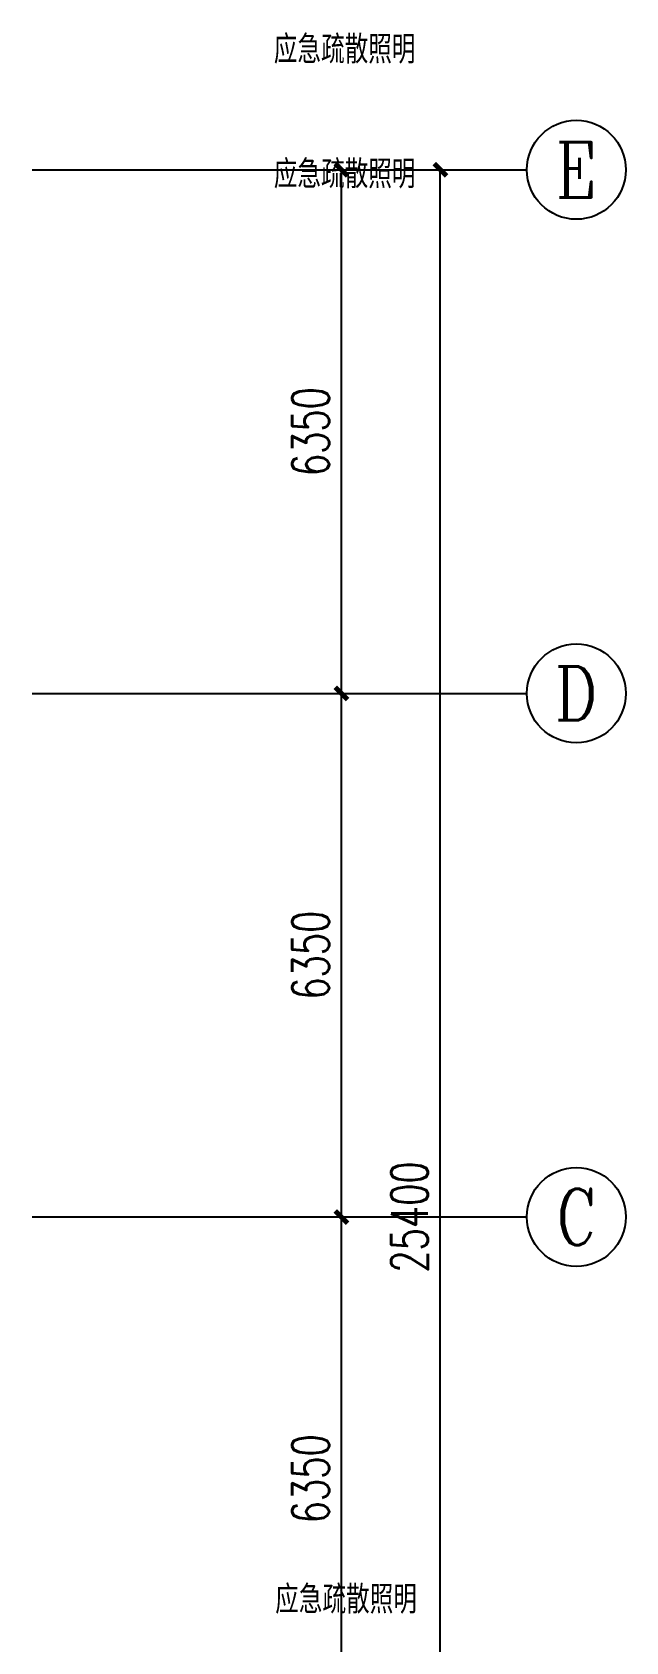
# Model space of a CAD drawing. Extents: x 12152 to 491505, y 111028 to 412681.
# Drawn here: x 472476 to 479676, y 196142 to 215663 of the extents above; entities that cross this region are included whole.
import ezdxf
from ezdxf.enums import TextEntityAlignment as Align

# ---------------------------------------------------------------- set-up
doc = ezdxf.new("R2010")
doc.units = 0
doc.header["$LTSCALE"] = 1000
doc.header["$MEASUREMENT"] = 0
doc.linetypes.add('DASHEDX2', pattern=[38.1, 25.4, -12.7])
for name, color, linetype in [('AXIS', 3, 'Continuous'), ('AXIS_TEXT', 7, 'Continuous'), ('M', 7, 'Continuous')]:
    doc.layers.add(name, color=color, linetype=linetype)
doc.styles.add('-宋体', font='', dxfattribs={"width": 0.75})
doc.styles.add('_TCH_AXIS', font='COMPLEX', dxfattribs={"bigfont": 'GBCBIG'})
doc.styles.add('_TCH_DIM_T3', font='SIMPLEX', dxfattribs={"width": 0.705882, "bigfont": 'GBCBIG'})
doc.styles.add('COMPLEX', font='COMPLEX')
doc.styles.get('-宋体').set_extended_font_data('SimSun')
doc.dimstyles.new('_TCH_ARCH&&150', dxfattribs={"dimtxt": 446.25, "dimasz": 150, "dimexe": 375, "dimexo": 450, "dimgap": 150, "dimtad": 1, "dimdec": 0, "dimzin": 0, "dimdsep": 46, "dimtxsty": '_TCH_DIM_T3', "dimblk": 'ARCHTICK', "dimcen": 0.09, "dimclrt": 7, "dimazin": 2, "dimtfac": 1, "dimtdec": 0, "dimtix": 1, "dimtmove": 2, "dimatfit": 3, "dimfxl": 1, "dimtolj": 1, "dimtzin": 0, "dimarcsym": 0})

# ---------------------------------------------------------------- blocks, each defined once
blk = doc.blocks.new('_ArchTick')
at = {"color": 0, "linetype": 'ByBlock', "const_width": 0.4}
blk.add_lwpolyline([(-0.5, -0.5), (0.5, 0.5)], dxfattribs=at)
blk = doc.blocks.new('*D146')
at = {"layer": 'AXIS', "color": 0, "lineweight": -2, "transparency": 16777216}
for p, q in [((472926, 201294), (476601, 201294)), ((476226, 194944), (476226, 201294)), ((472926, 194944), (476601, 194944))]:
    blk.add_line(p, q, dxfattribs=at)
at = {"layer": 'Defpoints', "color": 0, "transparency": 16777216}
for p in [(472476, 201294), (476226, 201294), (472476, 194944)]:
    blk.add_point(p, dxfattribs=at)
at = {"layer": 'AXIS', "color": 0, "lineweight": -2, "transparency": 16777216, "xscale": 150, "yscale": 150, "zscale": 150}
for p, rotation in [((476226, 201294), 90), ((476226, 194944), 270)]:
    blk.add_blockref('_ArchTick', p, dxfattribs=dict(at, rotation=rotation))
at = {"layer": 'AXIS', "color": 7, "transparency": 16777216, "insert": (475853, 198119), "char_height": 446.2, "attachment_point": 5, "rotation": 90, "style": '_TCH_DIM_T3'}
blk.add_mtext('\\A1;6350', dxfattribs=at)
blk = doc.blocks.new('*D147')
at = {"layer": 'AXIS', "color": 0, "lineweight": -2, "transparency": 16777216}
for p, q in [((472926, 207644), (476601, 207644)), ((476226, 201294), (476226, 207644)), ((472926, 201294), (476601, 201294))]:
    blk.add_line(p, q, dxfattribs=at)
at = {"layer": 'Defpoints', "color": 0, "transparency": 16777216}
for p in [(472476, 207644), (476226, 207644), (472476, 201294)]:
    blk.add_point(p, dxfattribs=at)
at = {"layer": 'AXIS', "color": 0, "lineweight": -2, "transparency": 16777216, "xscale": 150, "yscale": 150, "zscale": 150}
for p, rotation in [((476226, 207644), 90), ((476226, 201294), 270)]:
    blk.add_blockref('_ArchTick', p, dxfattribs=dict(at, rotation=rotation))
at = {"layer": 'AXIS', "color": 7, "transparency": 16777216, "insert": (475853, 204469), "char_height": 446.2, "attachment_point": 5, "rotation": 90, "style": '_TCH_DIM_T3'}
blk.add_mtext('\\A1;6350', dxfattribs=at)
blk = doc.blocks.new('*D148')
at = {"layer": 'AXIS', "color": 0, "lineweight": -2, "transparency": 16777216}
for p, q in [((472926, 213994), (476601, 213994)), ((476226, 207644), (476226, 213994)), ((472926, 207644), (476601, 207644))]:
    blk.add_line(p, q, dxfattribs=at)
at = {"layer": 'Defpoints', "color": 0, "transparency": 16777216}
for p in [(472476, 213994), (476226, 213994), (472476, 207644)]:
    blk.add_point(p, dxfattribs=at)
at = {"layer": 'AXIS', "color": 0, "lineweight": -2, "transparency": 16777216, "xscale": 150, "yscale": 150, "zscale": 150}
for p, rotation in [((476226, 213994), 90), ((476226, 207644), 270)]:
    blk.add_blockref('_ArchTick', p, dxfattribs=dict(at, rotation=rotation))
at = {"layer": 'AXIS', "color": 7, "transparency": 16777216, "insert": (475853, 210819), "char_height": 446.2, "attachment_point": 5, "rotation": 90, "style": '_TCH_DIM_T3'}
blk.add_mtext('\\A1;6350', dxfattribs=at)
blk = doc.blocks.new('*D149')
at = {"layer": 'AXIS', "color": 0, "lineweight": -2, "transparency": 16777216}
for p, q in [((472926, 213994), (477801, 213994)), ((477426, 188594), (477426, 213994)), ((472926, 188594), (477801, 188594))]:
    blk.add_line(p, q, dxfattribs=at)
at = {"layer": 'Defpoints', "color": 0, "transparency": 16777216}
for p in [(472476, 213994), (477426, 213994), (472476, 188594)]:
    blk.add_point(p, dxfattribs=at)
at = {"layer": 'AXIS', "color": 0, "lineweight": -2, "transparency": 16777216, "xscale": 150, "yscale": 150, "zscale": 150}
for p, rotation in [((477426, 213994), 90), ((477426, 188594), 270)]:
    blk.add_blockref('_ArchTick', p, dxfattribs=dict(at, rotation=rotation))
at = {"layer": 'AXIS', "color": 7, "transparency": 16777216, "insert": (477053, 201294), "char_height": 446.2, "attachment_point": 5, "rotation": 90, "style": '_TCH_DIM_T3'}
blk.add_mtext('\\A1;25400', dxfattribs=at)
blk = doc.blocks.new('_AXISO')
blk.add_circle((0, 0), 0.5)
at = {"layer": 'AXIS_TEXT', "style": 'COMPLEX', "width": 1.041667}
blk.add_attdef('A', text='', height=0.56, dxfattribs=at).set_placement((-0.25, -0.28), (0.25, -0.28), align=Align.FIT)

msp = doc.modelspace()

# ---------------------------------------------------------------- linework, layer by layer
at = {"layer": 'AXIS', "color": 0}
for p, q in [((472475.8, 213994.2), (478475.8, 213994.2)), ((472475.8, 207644.2), (478475.8, 207644.2)), ((472475.8, 201294.2), (478475.8, 201294.2))]:
    msp.add_line(p, q, dxfattribs=at)

# ---------------------------------------------------------------- block references
ref = msp.add_blockref('_AXISO', (479075.8, 213994.2), dxfattribs=dict(at, xscale=1200, yscale=1200, zscale=1200))
ref.add_attrib('A', 'E', dxfattribs={"layer": 'AXIS_TEXT', "color": 0, "height": 668.2, "style": '_TCH_AXIS'}).set_placement((478821.2, 213660.1), (479330.3, 213660.1), align=Align.FIT)
ref = msp.add_blockref('_AXISO', (479075.8, 207644.2), dxfattribs=dict(at, xscale=1200, yscale=1200, zscale=1200))
ref.add_attrib('A', 'D', dxfattribs={"layer": 'AXIS_TEXT', "color": 0, "height": 652.9, "style": '_TCH_AXIS'}).set_placement((478811.5, 207317.7), (479340, 207317.7), align=Align.FIT)
ref = msp.add_blockref('_AXISO', (479075.8, 201294.2), dxfattribs=dict(at, xscale=1200, yscale=1200, zscale=1200))
ref.add_attrib('A', 'C', dxfattribs={"layer": 'AXIS_TEXT', "color": 0, "height": 683.5, "style": '_TCH_AXIS'}).set_placement((478831.7, 200952.4), (479319.9, 200952.4), align=Align.FIT)

# ---------------------------------------------------------------- texts
at = {"layer": 'M', "color": 0, "linetype": 'DASHEDX2', "style": '-宋体', "width": 0.7}
for p in [(475406.6, 215316, 5472), (475406.6, 213803.4, 5472), (475423.6, 196517.3, 5472)]:
    msp.add_text('应急疏散照明', height=300, dxfattribs=at).set_placement(p)

# ---------------------------------------------------------------- dimensions: what is measured, and where the dimension line sits
at = {"layer": 'AXIS', "color": 0}
for p1, p2, distance, picture, middle in [((472475.8, 207644.2), (472475.8, 213994.2), -3750, '*D148', (475852.6, 210819.2)), ((472475.8, 188594.2), (472475.8, 213994.2), -4950, '*D149', (477052.6, 201294.2)), ((472475.8, 201294.2), (472475.8, 207644.2), -3750, '*D147', (475852.6, 204469.2)), ((472475.8, 194944.2), (472475.8, 201294.2), -3750, '*D146', (475852.6, 198119.2))]:
    dim = msp.add_aligned_dim(p1=p1, p2=p2, distance=distance, dimstyle='_TCH_ARCH&&150', dxfattribs=at)
    dim.commit()
    dim.dimension.update_dxf_attribs({"geometry": picture, "text_midpoint": middle})

doc.saveas('drawing.dxf')
